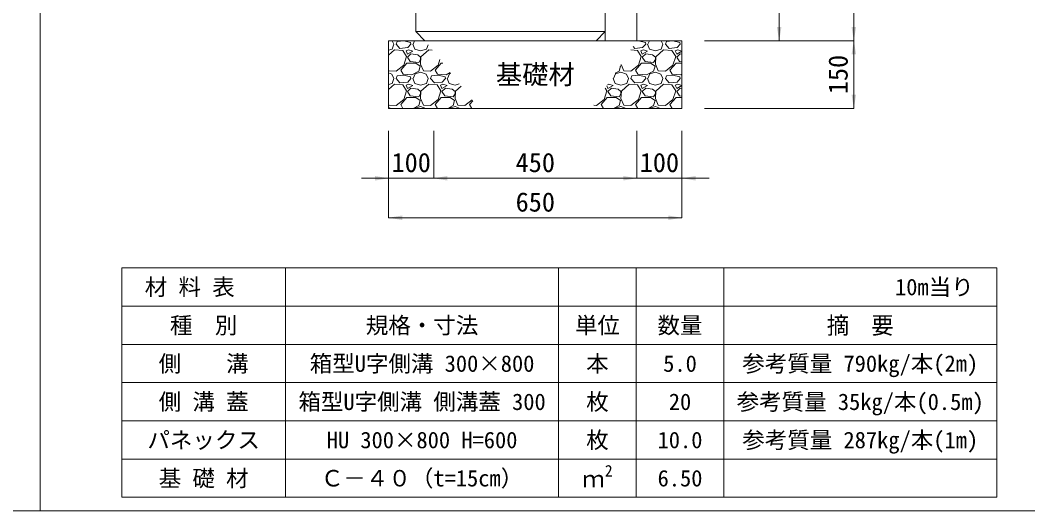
# Model space of a CAD drawing. Units: millimetres at full size. Extents: x 187207 to 255567, y 882048 to 905686.
# Drawn here: x 202953 to 205186, y 882048 to 883136 of the extents above; entities that cross this region are included whole.
import ezdxf
from ezdxf.enums import TextEntityAlignment as Align

# ---------------------------------------------------------------- set-up
doc = ezdxf.new("R2010")
doc.units = ezdxf.units.MM
doc.header["$LTSCALE"] = 20
for name, color, linetype, lineweight in [('Defpoints_3', 8, 'Continuous', 0), ('パネックス', 2, 'Continuous', 13), ('図枠', 5, 'Continuous', 13), ('基礎材', 7, 'Continuous', 15), ('寸法・材料表', 7, 'Continuous', 13), ('寸法線', 7, 'Continuous', 13), ('箱型U字側溝', 2, 'Continuous', 9), ('ﾊｯﾁﾝｸﾞ', 7, 'Continuous', 5)]:
    doc.layers.add(name, color=color, linetype=linetype, lineweight=lineweight)
doc.styles.add('ＭＳ ゴシック', font='')
doc.styles.add('ＭＳ Ｐゴシック', font='')
doc.styles.get('ＭＳ ゴシック').set_extended_font_data('MS Gothic')
doc.styles.get('ＭＳ Ｐゴシック').set_extended_font_data('MS PGothic')

# ---------------------------------------------------------------- blocks, each defined once
blk = doc.blocks.new('filled_arrow')
at = {"color": 0, "linetype": 'Continuous', "lineweight": -2}
blk.add_solid([(7.5, 1.25), (0, 0), (7.5, -1.25)], dxfattribs=at)

msp = doc.modelspace()

# ---------------------------------------------------------------- linework, layer by layer
at = {"layer": 'Defpoints_3'}
for p, q in [((203177.92, 882587.01), (205116.83, 882587.01)), ((203177.92, 882587.01), (203177.92, 882501.83)), ((203540.92, 882587.01), (203540.92, 882501.83)), ((204145.92, 882587.01), (204145.92, 882501.83)), ((204318.23, 882587.01), (204318.23, 882501.83)), ((204511.83, 882587.01), (204511.83, 882501.83)), ((205116.83, 882587.01), (205116.83, 882501.83))]:
    msp.add_line(p, q, dxfattribs=at)
at = {"layer": 'パネックス'}
for p, q in [((204319.37, 884675.37), (204319.37, 883090.37)), ((204249.37, 883090.37), (204249.37, 884075.37)), ((204319.37, 883090.37), (204249.37, 883090.37))]:
    msp.add_line(p, q, dxfattribs=at)
at = {"layer": '図枠'}
for p, q in [((202997.37, 904948.33), (202997.37, 882048.33)), ((194897.37, 882048.33), (214497.37, 882048.33))]:
    msp.add_line(p, q, dxfattribs=at)
at = {"layer": '基礎材'}
for p, q in [((203769.37, 883090.37), (204419.37, 883090.37)), ((203769.37, 883090.37), (203769.37, 882940.37)), ((204419.37, 883090.37), (204419.37, 882940.37)), ((203769.37, 882940.37), (204419.37, 882940.37))]:
    msp.add_line(p, q, dxfattribs=at)
at = {"layer": '寸法・材料表'}
for p, q in [((203177.92, 882501.83), (205116.83, 882501.83)), ((203177.92, 882501.83), (203177.92, 882078.33)), ((203540.92, 882501.83), (203540.92, 882078.33)), ((204145.92, 882501.83), (204145.92, 882078.33)), ((204318.23, 882501.83), (204318.23, 882078.33)), ((204511.83, 882501.83), (204511.83, 882078.33)), ((205116.83, 882501.83), (205116.83, 882078.33)), ((203177.92, 882417.13), (205116.83, 882417.13)), ((203177.92, 882332.43), (205116.83, 882332.43)), ((203177.92, 882247.73), (205116.83, 882247.73)), ((203177.92, 882163.03), (205116.83, 882163.03)), ((203177.92, 882078.33), (205116.83, 882078.33))]:
    msp.add_line(p, q, dxfattribs=at)
at = {"layer": '寸法線'}
for p, q in [((204800.22, 883090.37), (204800.22, 884675.37)), ((204634.7, 884075.37), (204634.7, 883090.37)), ((204249.37, 883115.37), (204249.37, 883170.48)), ((204319.37, 883115.37), (204319.37, 883170.48)), ((204469.19, 883090.37), (204800.22, 883090.37)), ((204469.19, 883090.37), (204634.7, 883090.37)), ((204469.19, 883090.37), (204800.22, 883090.37)), ((204800.22, 882940.37), (204800.22, 883090.37)), ((204469.37, 882940.37), (204800.22, 882940.37)), ((203769.37, 882890.37), (203769.37, 882785.43)), ((203769.37, 882890.37), (203769.37, 882697.93)), ((203869.37, 882890.37), (203869.37, 882785.43)), ((203869.37, 882890.37), (203869.37, 882785.43)), ((204319.37, 882890.37), (204319.37, 882785.43)), ((204319.37, 882890.37), (204319.37, 882785.43)), ((204419.37, 882890.37), (204419.37, 882785.43)), ((204419.37, 882890.37), (204419.37, 882697.93)), ((203709.37, 882785.43), (203929.37, 882785.43)), ((203869.37, 882785.43), (204319.37, 882785.43)), ((204259.37, 882785.43), (204479.37, 882785.43)), ((204419.37, 882697.93), (203769.37, 882697.93))]:
    msp.add_line(p, q, dxfattribs=at)
at = {"layer": '箱型U字側溝'}
msp.add_line((203829.37, 883110.37), (204249.37, 883110.37), dxfattribs=at)
at = {"layer": '箱型U字側溝', "lineweight": 13}
msp.add_lwpolyline([(203917.31, 883228.21), (203889.37, 883875.37), (203916.37, 883940.37), (203914.37, 883980.37), (203878.37, 884000.37), (203874.37, 884075.37), (203832.37, 884075.37), (203829.37, 884072.37), (203829.37, 883110.37), (203849.37, 883090.37), (204229.37, 883090.37), (204249.37, 883110.37), (204249.37, 884072.37), (204246.37, 884075.37), (204204.37, 884075.37), (204200.37, 884000.37), (204164.37, 883980.37), (204162.37, 883940.37), (204189.37, 883875.37), (204161.44, 883228.21)], dxfattribs=at)
at = {"layer": 'ﾊｯﾁﾝｸﾞ'}
for p, q in [((203777.16, 883090.37), (203780.78, 883082.52)), ((203786.11, 883082.52), (203788.4, 883088.62)), ((203802.88, 883090.14), (203788.4, 883088.62)), ((203818.12, 883086.33), (203802.88, 883090.14)), ((203818.88, 883082.52), (203818.12, 883086.33)), ((203823.45, 883082.52), (203826.81, 883090.37)), ((204323.11, 883090.14), (204318.93, 883089.7)), ((204338.35, 883086.33), (204323.11, 883090.14)), ((204339.11, 883082.52), (204338.35, 883086.33)), ((204343.69, 883082.52), (204347.05, 883090.37)), ((204373.59, 883090.37), (204377.21, 883082.52)), ((204382.55, 883082.52), (204384.83, 883088.62)), ((204399.31, 883090.14), (204384.83, 883088.62)), ((204414.55, 883086.33), (204399.31, 883090.14)), ((204415.31, 883082.52), (204414.55, 883086.33)), ((203769.37, 883069.62), (203776.97, 883071.85)), ((203782.3, 883070.33), (203769.37, 883058.53)), ((203776.97, 883071.85), (203780.78, 883082.52)), ((203800.59, 883068.81), (203782.3, 883070.33)), ((203794.49, 883073.38), (203786.11, 883082.52)), ((203812.02, 883074.9), (203794.49, 883073.38)), ((203808.97, 883055.09), (203800.59, 883068.81)), ((203813.54, 883070.33), (203808.21, 883068.04)), ((203808.21, 883068.04), (203811.26, 883060.42)), ((203811.26, 883060.42), (203822.69, 883067.28)), ((203818.88, 883082.52), (203812.02, 883074.9)), ((203822.69, 883067.28), (203813.54, 883070.33)), ((203822.69, 883082.52), (203827.26, 883071.85)), ((203827.26, 883071.85), (203840.21, 883068.04)), ((203840.21, 883068.04), (203853.17, 883071.85)), ((203858.5, 883070.33), (203840.98, 883054.33)), ((203853.17, 883071.85), (203856.57, 883081.38)), ((203865.9, 883069.71), (203858.5, 883070.33)), ((204320.83, 883068.81), (204305.83, 883070.06)), ((204314.73, 883073.38), (204310.86, 883077.6)), ((204332.26, 883074.9), (204314.73, 883073.38)), ((204329.21, 883055.09), (204320.83, 883068.81)), ((204333.78, 883070.33), (204328.45, 883068.04)), ((204328.45, 883068.04), (204331.49, 883060.42)), ((204331.49, 883060.42), (204342.92, 883067.28)), ((204339.11, 883082.52), (204332.26, 883074.9)), ((204342.92, 883067.28), (204333.78, 883070.33)), ((204342.92, 883082.52), (204347.5, 883071.85)), ((204347.5, 883071.85), (204360.45, 883068.04)), ((204360.45, 883068.04), (204373.4, 883071.85)), ((204378.74, 883070.33), (204361.21, 883054.33)), ((204373.4, 883071.85), (204377.21, 883082.52)), ((204397.03, 883068.81), (204378.74, 883070.33)), ((204390.93, 883073.38), (204382.55, 883082.52)), ((204408.46, 883074.9), (204390.93, 883073.38)), ((204405.41, 883055.09), (204397.03, 883068.81)), ((204409.98, 883070.33), (204404.65, 883068.04)), ((204404.65, 883068.04), (204407.69, 883060.42)), ((204407.69, 883060.42), (204419.12, 883067.28)), ((204415.31, 883082.52), (204408.46, 883074.9)), ((204419.12, 883067.28), (204409.98, 883070.33)), ((204419.12, 883082.52), (204419.37, 883081.94)), ((203796.02, 883025.37), (203809.73, 883040.61)), ((203802.88, 883036.04), (203808.97, 883055.09)), ((203809.73, 883040.61), (203829.55, 883040.61)), ((203818.88, 883061.19), (203811.26, 883053.57)), ((203811.26, 883053.57), (203817.35, 883044.42)), ((203817.35, 883044.42), (203836.4, 883042.14)), ((203834.12, 883058.9), (203818.88, 883061.19)), ((203829.55, 883040.61), (203839.45, 883033.75)), ((203840.21, 883053.57), (203834.12, 883058.9)), ((203836.4, 883042.14), (203840.21, 883048.99)), ((203840.98, 883054.33), (203840.21, 883038.33)), ((203840.21, 883048.99), (203840.21, 883053.57)), ((203872.22, 883025.37), (203885.93, 883040.61)), ((203879.08, 883036.04), (203883.01, 883048.33)), ((203885.93, 883040.61), (203889.18, 883040.61)), ((204316.25, 883025.37), (204329.97, 883040.61)), ((204323.11, 883036.04), (204329.21, 883055.09)), ((204329.97, 883040.61), (204349.78, 883040.61)), ((204339.11, 883061.19), (204331.49, 883053.57)), ((204331.49, 883053.57), (204337.59, 883044.42)), ((204337.59, 883044.42), (204356.64, 883042.14)), ((204354.35, 883058.9), (204339.11, 883061.19)), ((204349.78, 883040.61), (204359.69, 883033.75)), ((204360.45, 883053.57), (204354.35, 883058.9)), ((204356.64, 883042.14), (204360.45, 883048.99)), ((204361.21, 883054.33), (204360.45, 883038.33)), ((204360.45, 883048.99), (204360.45, 883053.57)), ((204392.45, 883025.37), (204406.17, 883040.61)), ((204399.31, 883036.04), (204405.41, 883055.09)), ((204406.17, 883040.61), (204419.37, 883040.61)), ((204415.31, 883061.19), (204407.69, 883053.57)), ((204407.69, 883053.57), (204413.79, 883044.42)), ((204413.79, 883044.42), (204419.37, 883043.75)), ((204419.37, 883060.58), (204415.31, 883061.19)), ((203769.37, 883025.6), (203770.11, 883023.85)), ((203769.37, 883018.79), (203776.21, 883016.23)), ((203770.11, 883023.85), (203786.11, 883023.09)), ((203786.11, 883023.09), (203802.88, 883036.04)), ((203801.35, 883016.23), (203796.02, 883025.37)), ((203836.4, 883023.09), (203820.4, 883014.7)), ((203828.02, 883016.99), (203840.21, 883020.8)), ((203839.45, 883033.75), (203836.4, 883023.09)), ((203840.21, 883038.33), (203846.31, 883023.85)), ((203840.21, 883020.8), (203852.41, 883016.23)), ((203846.31, 883023.85), (203862.31, 883023.09)), ((203862.31, 883023.09), (203879.08, 883036.04)), ((203877.55, 883016.23), (203872.22, 883025.37)), ((203905.98, 883019.61), (203896.6, 883014.7)), ((203904.22, 883016.99), (203907.31, 883017.95)), ((204280.44, 883023.09), (204271.34, 883018.32)), ((204272.06, 883016.99), (204284.25, 883020.8)), ((204283.49, 883033.75), (204280.44, 883023.09)), ((204282.22, 883034.63), (204283.49, 883033.75)), ((204284.25, 883020.8), (204296.44, 883016.23)), ((204284.42, 883037.93), (204290.35, 883023.85)), ((204290.35, 883023.85), (204306.35, 883023.09)), ((204306.35, 883023.09), (204323.11, 883036.04)), ((204321.59, 883016.23), (204316.25, 883025.37)), ((204356.64, 883023.09), (204340.64, 883014.7)), ((204348.26, 883016.99), (204360.45, 883020.8)), ((204359.69, 883033.75), (204356.64, 883023.09)), ((204360.45, 883038.33), (204366.55, 883023.85)), ((204360.45, 883020.8), (204372.64, 883016.23)), ((204366.55, 883023.85), (204382.55, 883023.09)), ((204382.55, 883023.09), (204399.31, 883036.04)), ((204397.79, 883016.23), (204392.45, 883025.37)), ((203769.37, 882993.42), (203776.97, 882995.65)), ((203776.21, 883016.23), (203780.78, 883006.32)), ((203776.97, 882995.65), (203780.78, 883006.32)), ((203786.11, 883006.32), (203788.4, 883012.42)), ((203794.49, 882997.18), (203786.11, 883006.32)), ((203802.88, 883013.94), (203788.4, 883012.42)), ((203812.02, 882998.7), (203794.49, 882997.18)), ((203820.4, 883014.7), (203801.35, 883016.23)), ((203818.12, 883010.13), (203802.88, 883013.94)), ((203818.88, 883006.32), (203812.02, 882998.7)), ((203818.88, 883006.32), (203818.12, 883010.13)), ((203822.69, 883006.32), (203827.26, 882995.65)), ((203823.45, 883006.32), (203828.02, 883016.99)), ((203827.26, 882995.65), (203840.21, 882991.84)), ((203840.21, 882991.84), (203853.17, 882995.65)), ((203852.41, 883016.23), (203856.98, 883006.32)), ((203853.17, 882995.65), (203856.98, 883006.32)), ((203862.31, 883006.32), (203864.6, 883012.42)), ((203870.69, 882997.18), (203862.31, 883006.32)), ((203879.08, 883013.94), (203864.6, 883012.42)), ((203888.22, 882998.7), (203870.69, 882997.18)), ((203896.6, 883014.7), (203877.55, 883016.23)), ((203894.32, 883010.13), (203879.08, 883013.94)), ((203895.08, 883006.32), (203888.22, 882998.7)), ((203895.08, 883006.32), (203894.32, 883010.13)), ((203898.89, 883006.32), (203903.46, 882995.65)), ((203899.65, 883006.32), (203904.22, 883016.99)), ((203903.46, 882995.65), (203916.41, 882991.84)), ((204266.72, 883006.32), (204271.3, 882995.65)), ((204267.49, 883006.32), (204272.06, 883016.99)), ((204271.3, 882995.65), (204284.25, 882991.84)), ((204284.25, 882991.84), (204297.2, 882995.65)), ((204296.44, 883016.23), (204301.01, 883006.32)), ((204297.2, 882995.65), (204301.01, 883006.32)), ((204306.35, 883006.32), (204308.63, 883012.42)), ((204314.73, 882997.18), (204306.35, 883006.32)), ((204323.11, 883013.94), (204308.63, 883012.42)), ((204332.26, 882998.7), (204314.73, 882997.18)), ((204340.64, 883014.7), (204321.59, 883016.23)), ((204338.35, 883010.13), (204323.11, 883013.94)), ((204339.11, 883006.32), (204332.26, 882998.7)), ((204339.11, 883006.32), (204338.35, 883010.13)), ((204342.92, 883006.32), (204347.5, 882995.65)), ((204343.69, 883006.32), (204348.26, 883016.99)), ((204347.5, 882995.65), (204360.45, 882991.84)), ((204360.45, 882991.84), (204373.4, 882995.65)), ((204372.64, 883016.23), (204377.21, 883006.32)), ((204373.4, 882995.65), (204377.21, 883006.32)), ((204382.55, 883006.32), (204384.83, 883012.42)), ((204390.93, 882997.18), (204382.55, 883006.32)), ((204399.31, 883013.94), (204384.83, 883012.42)), ((204408.46, 882998.7), (204390.93, 882997.18)), ((204416.84, 883014.7), (204397.79, 883016.23)), ((204414.55, 883010.13), (204399.31, 883013.94)), ((204415.31, 883006.32), (204408.46, 882998.7)), ((204415.31, 883006.32), (204414.55, 883010.13)), ((204419.37, 883016.03), (204416.84, 883014.7)), ((204419.12, 883006.32), (204419.37, 883005.74)), ((203782.3, 882994.13), (203769.37, 882982.33)), ((203800.59, 882992.61), (203782.3, 882994.13)), ((203808.97, 882978.89), (203800.59, 882992.61)), ((203802.88, 882959.84), (203808.97, 882978.89)), ((203813.54, 882994.13), (203808.21, 882991.84)), ((203808.21, 882991.84), (203811.26, 882984.22)), ((203811.26, 882984.22), (203822.69, 882991.08)), ((203818.88, 882984.99), (203811.26, 882977.37)), ((203811.26, 882977.37), (203817.35, 882968.22)), ((203822.69, 882991.08), (203813.54, 882994.13)), ((203834.12, 882982.7), (203818.88, 882984.99)), ((203840.21, 882977.37), (203834.12, 882982.7)), ((203840.98, 882978.13), (203840.21, 882962.13)), ((203840.21, 882972.79), (203840.21, 882977.37)), ((203858.5, 882994.13), (203840.98, 882978.13)), ((203876.79, 882992.61), (203858.5, 882994.13)), ((203885.17, 882978.89), (203876.79, 882992.61)), ((203879.08, 882959.84), (203885.17, 882978.89)), ((203889.74, 882994.13), (203884.41, 882991.84)), ((203884.41, 882991.84), (203887.46, 882984.22)), ((203887.46, 882984.22), (203898.89, 882991.08)), ((203895.08, 882984.99), (203887.46, 882977.37)), ((203887.46, 882977.37), (203893.55, 882968.22)), ((203898.89, 882991.08), (203889.74, 882994.13)), ((203910.32, 882982.7), (203895.08, 882984.99)), ((203916.41, 882977.37), (203910.32, 882982.7)), ((203916.41, 882991.84), (203925.95, 882994.65)), ((203917.18, 882978.13), (203916.41, 882962.13)), ((203916.41, 882972.79), (203916.41, 882977.37)), ((203929.88, 882989.73), (203917.18, 882978.13)), ((204246.91, 882959.84), (204253.01, 882978.89)), ((204253.01, 882978.89), (204249.2, 882985.12)), ((204252.79, 882990.49), (204255.29, 882984.22)), ((204257.58, 882994.13), (204254.27, 882992.71)), ((204255.29, 882984.22), (204266.72, 882991.08)), ((204262.91, 882984.99), (204255.29, 882977.37)), ((204255.29, 882977.37), (204261.39, 882968.22)), ((204266.72, 882991.08), (204257.58, 882994.13)), ((204278.15, 882982.7), (204262.91, 882984.99)), ((204284.25, 882977.37), (204278.15, 882982.7)), ((204285.01, 882978.13), (204284.25, 882962.13)), ((204284.25, 882972.79), (204284.25, 882977.37)), ((204302.54, 882994.13), (204285.01, 882978.13)), ((204320.83, 882992.61), (204302.54, 882994.13)), ((204329.21, 882978.89), (204320.83, 882992.61)), ((204323.11, 882959.84), (204329.21, 882978.89)), ((204333.78, 882994.13), (204328.45, 882991.84)), ((204328.45, 882991.84), (204331.49, 882984.22)), ((204331.49, 882984.22), (204342.92, 882991.08)), ((204339.11, 882984.99), (204331.49, 882977.37)), ((204331.49, 882977.37), (204337.59, 882968.22)), ((204342.92, 882991.08), (204333.78, 882994.13)), ((204354.35, 882982.7), (204339.11, 882984.99)), ((204360.45, 882977.37), (204354.35, 882982.7)), ((204361.21, 882978.13), (204360.45, 882962.13)), ((204360.45, 882972.79), (204360.45, 882977.37)), ((204378.74, 882994.13), (204361.21, 882978.13)), ((204397.03, 882992.61), (204378.74, 882994.13)), ((204405.41, 882978.89), (204397.03, 882992.61)), ((204399.31, 882959.84), (204405.41, 882978.89)), ((204409.98, 882994.13), (204404.65, 882991.84)), ((204404.65, 882991.84), (204407.69, 882984.22)), ((204407.69, 882984.22), (204419.12, 882991.08)), ((204415.31, 882984.99), (204407.69, 882977.37)), ((204407.69, 882977.37), (204413.79, 882968.22)), ((204419.12, 882991.08), (204409.98, 882994.13)), ((204419.37, 882984.38), (204415.31, 882984.99)), ((203786.11, 882946.89), (203802.88, 882959.84)), ((203796.02, 882949.17), (203809.73, 882964.41)), ((203809.73, 882964.41), (203829.55, 882964.41)), ((203817.35, 882968.22), (203836.4, 882965.94)), ((203829.55, 882964.41), (203839.45, 882957.55)), ((203836.4, 882965.94), (203840.21, 882972.79)), ((203839.45, 882957.55), (203836.4, 882946.89)), ((203840.21, 882962.13), (203846.31, 882947.65)), ((203862.31, 882946.89), (203879.08, 882959.84)), ((203872.22, 882949.17), (203885.93, 882964.41)), ((203885.93, 882964.41), (203905.75, 882964.41)), ((203893.55, 882968.22), (203912.6, 882965.94)), ((203905.75, 882964.41), (203915.65, 882957.55)), ((203912.6, 882965.94), (203916.41, 882972.79)), ((203915.65, 882957.55), (203912.6, 882946.89)), ((203916.41, 882962.13), (203922.51, 882947.65)), ((203938.51, 882946.89), (203954.36, 882959.13)), ((203948.42, 882949.17), (203955.78, 882957.36)), ((204230.15, 882946.89), (204246.91, 882959.84)), ((204240.05, 882949.17), (204253.77, 882964.41)), ((204253.77, 882964.41), (204273.58, 882964.41)), ((204261.39, 882968.22), (204280.44, 882965.94)), ((204273.58, 882964.41), (204283.49, 882957.55)), ((204280.44, 882965.94), (204284.25, 882972.79)), ((204283.49, 882957.55), (204280.44, 882946.89)), ((204284.25, 882962.13), (204290.35, 882947.65)), ((204306.35, 882946.89), (204323.11, 882959.84)), ((204316.25, 882949.17), (204329.97, 882964.41)), ((204329.97, 882964.41), (204349.78, 882964.41)), ((204337.59, 882968.22), (204356.64, 882965.94)), ((204349.78, 882964.41), (204359.69, 882957.55)), ((204356.64, 882965.94), (204360.45, 882972.79)), ((204359.69, 882957.55), (204356.64, 882946.89)), ((204360.45, 882962.13), (204366.55, 882947.65)), ((204382.55, 882946.89), (204399.31, 882959.84)), ((204392.45, 882949.17), (204406.17, 882964.41)), ((204406.17, 882964.41), (204419.37, 882964.41)), ((204413.79, 882968.22), (204419.37, 882967.55)), ((203769.37, 882949.4), (203770.11, 882947.65)), ((203769.37, 882942.59), (203775.29, 882940.37)), ((203770.11, 882947.65), (203786.11, 882946.89)), ((203801.15, 882940.37), (203796.02, 882949.17)), ((203836.4, 882946.89), (203823.97, 882940.37)), ((203827.84, 882940.37), (203828.02, 882940.79)), ((203828.02, 882940.79), (203840.21, 882944.6)), ((203840.21, 882944.6), (203851.49, 882940.37)), ((203846.31, 882947.65), (203862.31, 882946.89)), ((203877.35, 882940.37), (203872.22, 882949.17)), ((203912.6, 882946.89), (203900.17, 882940.37)), ((203904.04, 882940.37), (203904.22, 882940.79)), ((203904.22, 882940.79), (203916.41, 882944.6)), ((203916.41, 882944.6), (203927.69, 882940.37)), ((203922.51, 882947.65), (203938.51, 882946.89)), ((203953.55, 882940.37), (203948.42, 882949.17)), ((204223.92, 882947.18), (204230.15, 882946.89)), ((204245.19, 882940.37), (204240.05, 882949.17)), ((204280.44, 882946.89), (204268, 882940.37)), ((204271.88, 882940.37), (204272.06, 882940.79)), ((204272.06, 882940.79), (204284.25, 882944.6)), ((204284.25, 882944.6), (204295.53, 882940.37)), ((204290.35, 882947.65), (204306.35, 882946.89)), ((204321.39, 882940.37), (204316.25, 882949.17)), ((204356.64, 882946.89), (204344.2, 882940.37)), ((204348.08, 882940.37), (204348.26, 882940.79)), ((204348.26, 882940.79), (204360.45, 882944.6)), ((204360.45, 882944.6), (204371.73, 882940.37)), ((204366.55, 882947.65), (204382.55, 882946.89)), ((204397.59, 882940.37), (204392.45, 882949.17))]:
    msp.add_line(p, q, dxfattribs=at)

# ---------------------------------------------------------------- block references
at = {"layer": '寸法線', "xscale": 4, "yscale": 4}
for p, rotation in [((204634.7, 883090.37), 90), ((204800.22, 883090.37), 90), ((204800.22, 883090.37), 270), ((204800.22, 882940.37), 90), ((203769.37, 882785.43), 180), ((204319.37, 882785.43), 180), ((204319.37, 882785.43), 180), ((204419.37, 882697.93), 180)]:
    msp.add_blockref('filled_arrow', p, dxfattribs=dict(at, rotation=rotation))
for p in [(203869.37, 882785.43), (203869.37, 882785.43), (204419.37, 882785.43), (203769.37, 882697.93)]:
    msp.add_blockref('filled_arrow', p, dxfattribs=at)

# ---------------------------------------------------------------- texts
at = {"layer": '寸法・材料表', "style": 'ＭＳ ゴシック'}
msp.add_text('\u3000材 料 表', height=36.55, dxfattribs=at).set_placement((203179.08, 882544.42), align=Align.MIDDLE_LEFT)
msp.add_text('10m当り\u3000', height=36.55, dxfattribs=at).set_placement((205115.66, 882544.42), align=Align.MIDDLE_RIGHT)
for s, p in [('種\u3000別', (203359.42, 882459.48)), ('規格・寸法', (203843.42, 882459.48)), ('単位', (204232.07, 882459.48)), ('数量', (204415.03, 882459.48)), ('側\u3000\u3000溝', (203359.42, 882374.78)), ('箱型U字側溝 300×800', (203843.42, 882374.78)), ('本', (204232.07, 882374.78)), ('5.0', (204415.03, 882374.78)), ('参考質量 790kg/本(2m)', (204814.33, 882374.78)), ('側 溝 蓋', (203359.42, 882290.08)), ('箱型U字側溝 側溝蓋 300', (203843.42, 882290.08)), ('枚', (204232.07, 882290.08)), ('20', (204415.03, 882290.08)), ('参考質量 35kg/本(0.5m)', (204814.33, 882290.08)), ('パネックス', (203359.42, 882205.38)), ('HU 300×800 H=600', (203843.42, 882205.38)), ('枚', (204232.07, 882205.38)), ('10.0', (204415.03, 882205.38)), ('参考質量 287kg/本(1m)', (204814.33, 882205.38)), ('基 礎 材', (203359.42, 882120.68)), ('Ｃ－４０（t=15cm）', (203843.42, 882120.68)), ('6.50', (204415.03, 882120.68))]:
    msp.add_text(s, height=36.55, dxfattribs=at).set_placement(p, align=Align.MIDDLE_CENTER)
at = {"layer": '寸法・材料表', "style": 'ＭＳ Ｐゴシック', "width": 0.95}
msp.add_text('摘\u3000要', height=38.1, dxfattribs=at).set_placement((204814.33, 882459.48), align=Align.MIDDLE_CENTER)
at = {"layer": '寸法・材料表', "style": 'ＭＳ ゴシック'}
for s, height, p in [('2', 25.59, (204248.28, 882116.71)), ('ｍ', 36.55, (204198.42, 882089.76))]:
    msp.add_text(s, height=height, dxfattribs=at).set_placement(p, align=Align.BOTTOM_LEFT)
at = {"layer": '寸法線', "style": 'ＭＳ ゴシック'}
for s, p in [('基礎材', (204094.37, 883015.37)), ('100', (203819.37, 882820.43)), ('450', (204094.37, 882820.43)), ('100', (204369.37, 882820.43)), ('650', (204094.37, 882732.93))]:
    msp.add_text(s, height=42.72, dxfattribs=at).set_placement(p, align=Align.MIDDLE_CENTER)
msp.add_text('150', height=42.72, rotation=90, dxfattribs=at).set_placement((204765.22, 883015.37), align=Align.MIDDLE_CENTER)

doc.saveas('drawing.dxf')
